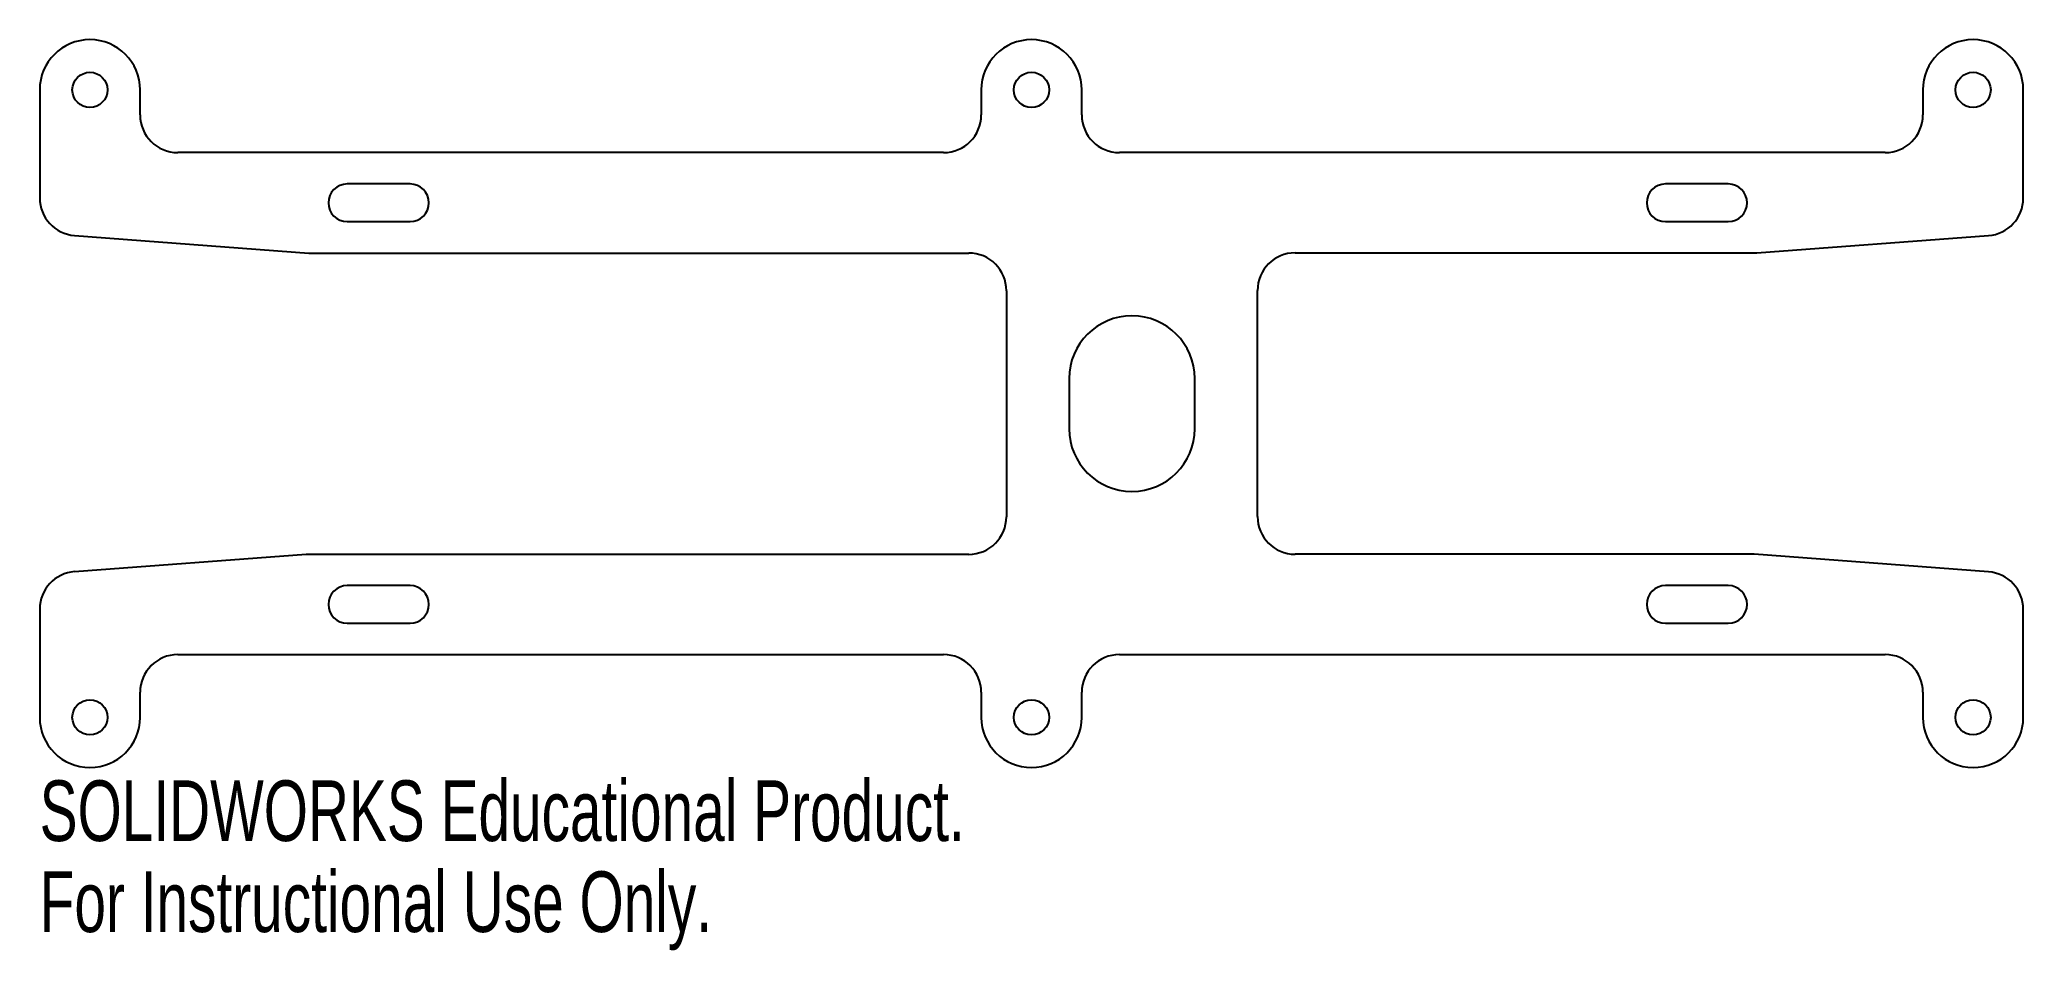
# Model space of a CAD drawing. Header units: millimetres. Extents: x -79 to 79, y -44 to 29.
import ezdxf

# ---------------------------------------------------------------- set-up
doc = ezdxf.new("R2010")
doc.units = ezdxf.units.MM
doc.styles.add('SLDTEXTSTYLE0', font='TXT', dxfattribs={"width": 0.7})

msp = doc.modelspace()

# ---------------------------------------------------------------- linework, layer by layer
at = {"color": 7, "linetype": 'Continuous', "lineweight": 25}
for p, q in [((-79, 25), (-79, 16.39)), ((-71, 23), (-71, 25)), ((-4, 25), (-4, 23)), ((4, 23), (4, 25)), ((71, 25), (71, 23)), ((79, 16.38), (79, 25)), ((-7, 20), (-68, 20)), ((68, 20), (7, 20)), ((-49.5, 17.5), (-54.5, 17.5)), ((55.5, 17.5), (50.5, 17.5)), ((-54.5, 14.5), (-49.5, 14.5)), ((50.5, 14.5), (55.5, 14.5)), ((-76.22, 13.4), (-57.55, 12)), ((57.78, 12.01), (76.22, 13.39)), ((-57.55, 12), (-5, 12)), ((21, 12.01), (57.78, 12.01)), ((-2, 9), (-2, -9.01)), ((18, -9), (18, 9.01)), ((3, 2), (3, -2)), ((13, -2), (13, 2)), ((-57.78, -12.01), (-76.22, -13.39)), ((-5, -12.01), (-57.78, -12.01)), ((57.55, -12), (21, -12)), ((76.22, -13.4), (57.55, -12)), ((-49.5, -14.5), (-54.5, -14.5)), ((55.5, -14.5), (50.5, -14.5)), ((-79, -16.38), (-79, -25)), ((79, -25), (79, -16.39)), ((-54.5, -17.5), (-49.5, -17.5)), ((50.5, -17.5), (55.5, -17.5)), ((-68, -20), (-7, -20)), ((7, -20), (68, -20)), ((-71, -25), (-71, -23)), ((-4, -23), (-4, -25)), ((4, -25), (4, -23)), ((71, -23), (71, -25))]:
    msp.add_line(p, q, dxfattribs=at)
for centre in [(-75, 25), (0, 25), (75, 25), (-75, -25), (0, -25), (75, -25)]:
    msp.add_circle(centre, 1.4, dxfattribs=at)
for centre, radius, start, end in [((-75, 25), 4, 0, 180), ((0, 25), 4, 0, 180), ((75, 25), 4, 0, 180), ((-68, 23), 3, 180, 270), ((-7, 23), 3, 270, 0), ((7, 23), 3, 180, 270), ((68, 23), 3, 270, 0), ((-54.5, 16), 1.5, 90, 270), ((-49.5, 16), 1.5, 270, 90), ((50.5, 16), 1.5, 90, 270), ((55.5, 16), 1.5, 270, 90), ((-76, 16.39), 3, 180, 265.7108), ((76, 16.38), 3, 274.2771, 359.9991), ((-5, 9), 3, 0, 90), ((21, 9.01), 3, 90, 180), ((8, 2), 5, 0, 180), ((8, -2), 5, 180, 0), ((-5, -9.01), 3, 270, 0), ((21, -9), 3, 180, 270), ((-76, -16.38), 3, 94.2892, 180), ((76, -16.39), 3, 360, 85.7108), ((-54.5, -16), 1.5, 90, 270), ((-49.5, -16), 1.5, 270, 90), ((50.5, -16), 1.5, 90, 270), ((55.5, -16), 1.5, 270, 90), ((-68, -23), 3, 90, 180), ((-7, -23), 3, 0, 90), ((7, -23), 3, 90, 180), ((68, -23), 3, 0, 90), ((-75, -25), 4, 180, 0), ((0, -25), 4, 180, 0), ((75, -25), 4, 180, 0)]:
    msp.add_arc(centre, radius, start, end, dxfattribs=at)

# ---------------------------------------------------------------- texts
at = {"color": 7, "linetype": 'Continuous', "char_height": 4.8336, "attachment_point": 1, "style": 'SLDTEXTSTYLE0'}
for s, insert in [('SOLIDWORKS Educational Product.', (-79, -30.02)), ('For Instructional Use Only.', (-79, -37.27))]:
    msp.add_mtext(s, dxfattribs=dict(at, insert=insert))

doc.saveas('drawing.dxf')
